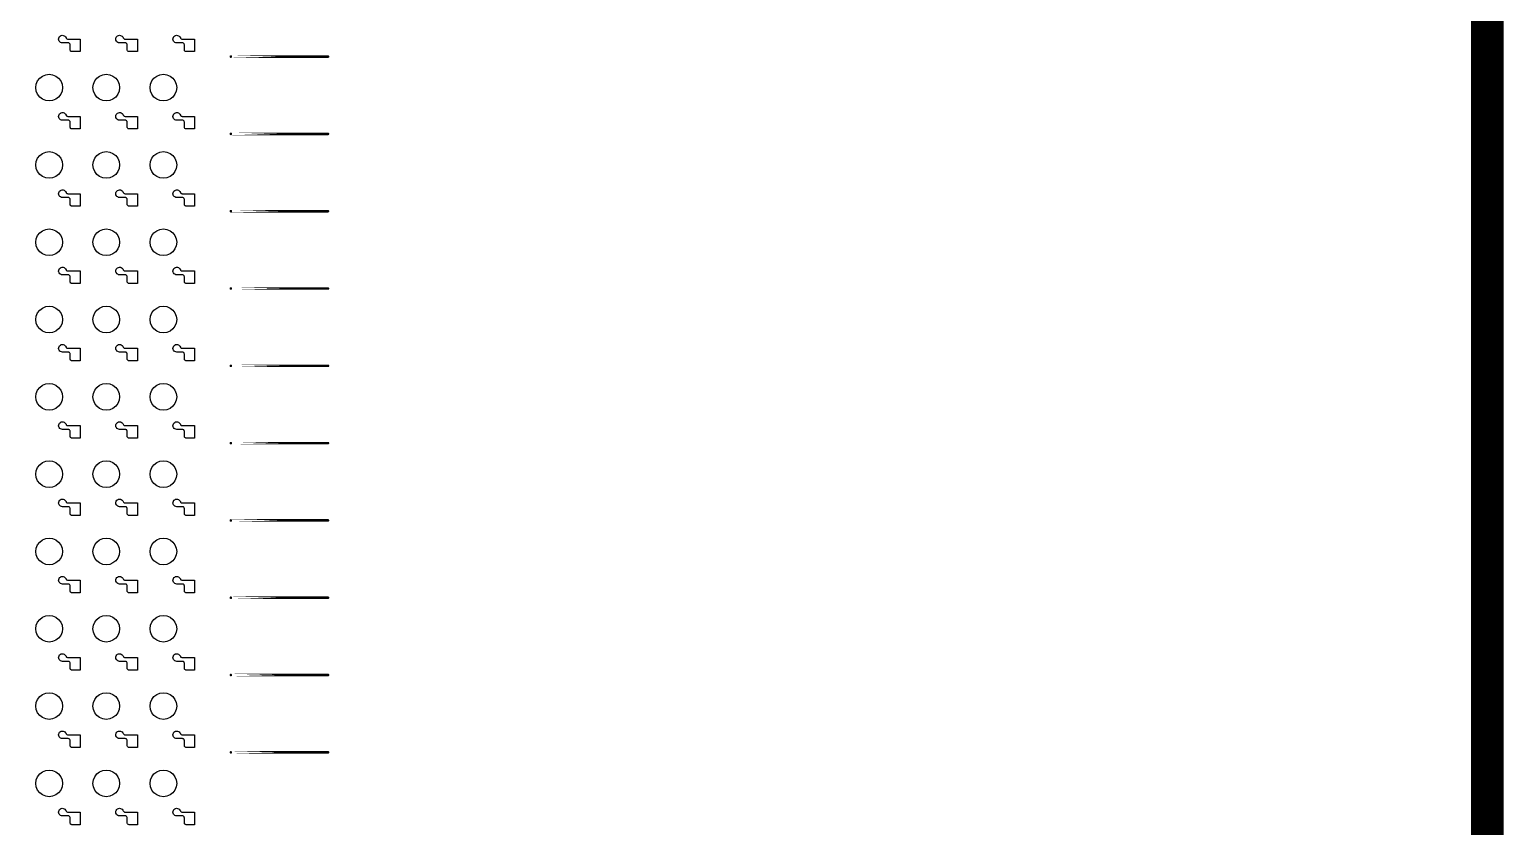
# Model space of a CAD drawing. Extents: x 11 to 212, y 11 to 212.
# Drawn here: x 166.18 to 211.7, y 61.14 to 85.77 of the extents above; entities that cross this region are included whole.
import ezdxf

# ---------------------------------------------------------------- set-up
doc = ezdxf.new("R2010")
doc.units = 0
doc.layers.get('0').update_dxf_attribs({"linetype": 'continuous'})
doc.layers.add('C3', color=7, linetype='continuous')

# ---------------------------------------------------------------- blocks, each defined once
blk = doc.blocks.new('cutlineendpoint')
at = {"const_width": 0.04}
blk.add_lwpolyline([(-0.02, 0, 1), (0.02, 0, 1)], format="xyb", close=True, dxfattribs=at)

msp = doc.modelspace()

# ---------------------------------------------------------------- linework, layer by layer
at = {"layer": 'C3'}
for points, const_width in [([(11.2, 211.2), (211.2, 211.2), (211.2, 11.2), (11.2, 11.2)], 1), ([(172.4, 84.929), (175.4, 84.929)], 0.08), ([(172.4, 82.541), (175.4, 82.541)], 0.08), ([(172.4, 80.153), (175.4, 80.153)], 0.08), ([(172.4, 77.765), (175.4, 77.765)], 0.08), ([(172.4, 75.376), (175.4, 75.376)], 0.08), ([(172.4, 72.988), (175.4, 72.988)], 0.08), ([(172.4, 70.6), (175.4, 70.6)], 0.08), ([(172.4, 68.212), (175.4, 68.212)], 0.08), ([(172.4, 65.824), (175.4, 65.824)], 0.08), ([(172.4, 63.435), (175.4, 63.435)], 0.08)]:
    msp.add_lwpolyline(points, close=True, dxfattribs=dict(at, const_width=const_width))
for points in [[(167.494, 85.082), (167.479, 85.084), (167.465, 85.09), (167.453, 85.1), (167.443, 85.112), (167.437, 85.126), (167.435, 85.141), (167.435, 85.294), (167.433, 85.309), (167.427, 85.324), (167.418, 85.336), (167.406, 85.345), (167.392, 85.351), (167.376, 85.353), (167.2, 85.353), (167.17, 85.357), (167.142, 85.368), (167.118, 85.386), (167.099, 85.41), (167.087, 85.438), (167.082, 85.467), (167.085, 85.497), (167.096, 85.526), (167.113, 85.55), (167.137, 85.57), (167.164, 85.583), (167.194, 85.588), (167.224, 85.586), (167.252, 85.576), (167.277, 85.559), (167.297, 85.537), (167.311, 85.51), (167.317, 85.497), (167.327, 85.486), (167.339, 85.478), (167.352, 85.472), (167.366, 85.471), (167.751, 85.471), (167.751, 85.082)], [(169.259, 85.082), (169.244, 85.084), (169.229, 85.09), (169.217, 85.1), (169.208, 85.112), (169.202, 85.126), (169.2, 85.141), (169.2, 85.294), (169.198, 85.309), (169.192, 85.324), (169.183, 85.336), (169.171, 85.345), (169.156, 85.351), (169.141, 85.353), (168.965, 85.353), (168.935, 85.357), (168.907, 85.368), (168.883, 85.386), (168.864, 85.41), (168.852, 85.438), (168.847, 85.467), (168.85, 85.497), (168.861, 85.526), (168.878, 85.55), (168.901, 85.57), (168.929, 85.583), (168.958, 85.588), (168.988, 85.586), (169.017, 85.576), (169.042, 85.559), (169.062, 85.537), (169.076, 85.51), (169.082, 85.497), (169.091, 85.486), (169.103, 85.478), (169.117, 85.472), (169.131, 85.471), (169.515, 85.471), (169.515, 85.082)], [(171.024, 85.082), (171.008, 85.084), (170.994, 85.09), (170.982, 85.1), (170.973, 85.112), (170.967, 85.126), (170.965, 85.141), (170.965, 85.294), (170.963, 85.309), (170.957, 85.324), (170.947, 85.336), (170.935, 85.345), (170.921, 85.351), (170.906, 85.353), (170.729, 85.353), (170.699, 85.357), (170.672, 85.368), (170.647, 85.386), (170.629, 85.41), (170.617, 85.438), (170.612, 85.467), (170.615, 85.497), (170.625, 85.526), (170.643, 85.55), (170.666, 85.57), (170.693, 85.583), (170.723, 85.588), (170.753, 85.586), (170.782, 85.576), (170.807, 85.559), (170.827, 85.537), (170.84, 85.51), (170.847, 85.497), (170.856, 85.486), (170.868, 85.478), (170.881, 85.472), (170.896, 85.471), (171.28, 85.471), (171.28, 85.082)], [(167.2, 83.971), (167.186, 83.864), (167.145, 83.765), (167.079, 83.679), (166.994, 83.614), (166.895, 83.573), (166.788, 83.559), (166.682, 83.573), (166.582, 83.614), (166.497, 83.679), (166.432, 83.765), (166.391, 83.864), (166.376, 83.971), (166.391, 84.077), (166.432, 84.176), (166.497, 84.262), (166.582, 84.327), (166.682, 84.368), (166.788, 84.382), (166.895, 84.368), (166.994, 84.327), (167.079, 84.262), (167.145, 84.176), (167.186, 84.077)], [(168.965, 83.971), (168.951, 83.864), (168.91, 83.765), (168.844, 83.679), (168.759, 83.614), (168.66, 83.573), (168.553, 83.559), (168.446, 83.573), (168.347, 83.614), (168.262, 83.679), (168.196, 83.765), (168.155, 83.864), (168.141, 83.971), (168.155, 84.077), (168.196, 84.176), (168.262, 84.262), (168.347, 84.327), (168.446, 84.368), (168.553, 84.382), (168.66, 84.368), (168.759, 84.327), (168.844, 84.262), (168.91, 84.176), (168.951, 84.077)], [(170.729, 83.971), (170.715, 83.864), (170.674, 83.765), (170.609, 83.679), (170.524, 83.614), (170.424, 83.573), (170.318, 83.559), (170.211, 83.573), (170.112, 83.614), (170.026, 83.679), (169.961, 83.765), (169.92, 83.864), (169.906, 83.971), (169.92, 84.077), (169.961, 84.176), (170.026, 84.262), (170.112, 84.327), (170.211, 84.368), (170.318, 84.382), (170.424, 84.368), (170.524, 84.327), (170.609, 84.262), (170.674, 84.176), (170.715, 84.077)], [(167.494, 82.694), (167.479, 82.696), (167.465, 82.702), (167.453, 82.711), (167.443, 82.724), (167.437, 82.738), (167.435, 82.753), (167.435, 82.906), (167.433, 82.921), (167.427, 82.935), (167.418, 82.947), (167.406, 82.957), (167.392, 82.963), (167.376, 82.965), (167.2, 82.965), (167.17, 82.969), (167.142, 82.98), (167.118, 82.998), (167.099, 83.022), (167.087, 83.049), (167.082, 83.079), (167.085, 83.109), (167.096, 83.137), (167.113, 83.162), (167.137, 83.181), (167.164, 83.194), (167.194, 83.2), (167.224, 83.198), (167.252, 83.188), (167.277, 83.171), (167.297, 83.148), (167.311, 83.122), (167.317, 83.109), (167.327, 83.098), (167.339, 83.089), (167.352, 83.084), (167.366, 83.082), (167.751, 83.082), (167.751, 82.694)], [(169.259, 82.694), (169.244, 82.696), (169.229, 82.702), (169.217, 82.711), (169.208, 82.724), (169.202, 82.738), (169.2, 82.753), (169.2, 82.906), (169.198, 82.921), (169.192, 82.935), (169.183, 82.947), (169.171, 82.957), (169.156, 82.963), (169.141, 82.965), (168.965, 82.965), (168.935, 82.969), (168.907, 82.98), (168.883, 82.998), (168.864, 83.022), (168.852, 83.049), (168.847, 83.079), (168.85, 83.109), (168.861, 83.137), (168.878, 83.162), (168.901, 83.181), (168.929, 83.194), (168.958, 83.2), (168.988, 83.198), (169.017, 83.188), (169.042, 83.171), (169.062, 83.148), (169.076, 83.122), (169.082, 83.109), (169.091, 83.098), (169.103, 83.089), (169.117, 83.084), (169.131, 83.082), (169.515, 83.082), (169.515, 82.694)], [(171.024, 82.694), (171.008, 82.696), (170.994, 82.702), (170.982, 82.711), (170.973, 82.724), (170.967, 82.738), (170.965, 82.753), (170.965, 82.906), (170.963, 82.921), (170.957, 82.935), (170.947, 82.947), (170.935, 82.957), (170.921, 82.963), (170.906, 82.965), (170.729, 82.965), (170.699, 82.969), (170.672, 82.98), (170.647, 82.998), (170.629, 83.022), (170.617, 83.049), (170.612, 83.079), (170.615, 83.109), (170.625, 83.137), (170.643, 83.162), (170.666, 83.181), (170.693, 83.194), (170.723, 83.2), (170.753, 83.198), (170.782, 83.188), (170.807, 83.171), (170.827, 83.148), (170.84, 83.122), (170.847, 83.109), (170.856, 83.098), (170.868, 83.089), (170.881, 83.084), (170.896, 83.082), (171.28, 83.082), (171.28, 82.694)], [(167.2, 81.582), (167.186, 81.476), (167.145, 81.376), (167.079, 81.291), (166.994, 81.226), (166.895, 81.185), (166.788, 81.171), (166.682, 81.185), (166.582, 81.226), (166.497, 81.291), (166.432, 81.376), (166.391, 81.476), (166.376, 81.582), (166.391, 81.689), (166.432, 81.788), (166.497, 81.874), (166.582, 81.939), (166.682, 81.98), (166.788, 81.994), (166.895, 81.98), (166.994, 81.939), (167.079, 81.874), (167.145, 81.788), (167.186, 81.689)], [(168.965, 81.582), (168.951, 81.476), (168.91, 81.376), (168.844, 81.291), (168.759, 81.226), (168.66, 81.185), (168.553, 81.171), (168.446, 81.185), (168.347, 81.226), (168.262, 81.291), (168.196, 81.376), (168.155, 81.476), (168.141, 81.582), (168.155, 81.689), (168.196, 81.788), (168.262, 81.874), (168.347, 81.939), (168.446, 81.98), (168.553, 81.994), (168.66, 81.98), (168.759, 81.939), (168.844, 81.874), (168.91, 81.788), (168.951, 81.689)], [(170.729, 81.582), (170.715, 81.476), (170.674, 81.376), (170.609, 81.291), (170.524, 81.226), (170.424, 81.185), (170.318, 81.171), (170.211, 81.185), (170.112, 81.226), (170.026, 81.291), (169.961, 81.376), (169.92, 81.476), (169.906, 81.582), (169.92, 81.689), (169.961, 81.788), (170.026, 81.874), (170.112, 81.939), (170.211, 81.98), (170.318, 81.994), (170.424, 81.98), (170.524, 81.939), (170.609, 81.874), (170.674, 81.788), (170.715, 81.689)], [(167.494, 80.306), (167.479, 80.308), (167.465, 80.314), (167.453, 80.323), (167.443, 80.335), (167.437, 80.349), (167.435, 80.365), (167.435, 80.518), (167.433, 80.533), (167.427, 80.547), (167.418, 80.559), (167.406, 80.569), (167.392, 80.574), (167.376, 80.576), (167.2, 80.576), (167.17, 80.58), (167.142, 80.592), (167.118, 80.61), (167.099, 80.633), (167.087, 80.661), (167.082, 80.691), (167.085, 80.721), (167.096, 80.749), (167.113, 80.774), (167.137, 80.793), (167.164, 80.806), (167.194, 80.812), (167.224, 80.809), (167.252, 80.8), (167.277, 80.783), (167.297, 80.76), (167.311, 80.733), (167.317, 80.72), (167.327, 80.709), (167.339, 80.701), (167.352, 80.696), (167.366, 80.694), (167.751, 80.694), (167.751, 80.306)], [(169.259, 80.306), (169.244, 80.308), (169.229, 80.314), (169.217, 80.323), (169.208, 80.335), (169.202, 80.349), (169.2, 80.365), (169.2, 80.518), (169.198, 80.533), (169.192, 80.547), (169.183, 80.559), (169.171, 80.569), (169.156, 80.574), (169.141, 80.576), (168.965, 80.576), (168.935, 80.58), (168.907, 80.592), (168.883, 80.61), (168.864, 80.633), (168.852, 80.661), (168.847, 80.691), (168.85, 80.721), (168.861, 80.749), (168.878, 80.774), (168.901, 80.793), (168.929, 80.806), (168.958, 80.812), (168.988, 80.809), (169.017, 80.8), (169.042, 80.783), (169.062, 80.76), (169.076, 80.733), (169.082, 80.72), (169.091, 80.709), (169.103, 80.701), (169.117, 80.696), (169.131, 80.694), (169.515, 80.694), (169.515, 80.306)], [(171.024, 80.306), (171.008, 80.308), (170.994, 80.314), (170.982, 80.323), (170.973, 80.335), (170.967, 80.349), (170.965, 80.365), (170.965, 80.518), (170.963, 80.533), (170.957, 80.547), (170.947, 80.559), (170.935, 80.569), (170.921, 80.574), (170.906, 80.576), (170.729, 80.576), (170.699, 80.58), (170.672, 80.592), (170.647, 80.61), (170.629, 80.633), (170.617, 80.661), (170.612, 80.691), (170.615, 80.721), (170.625, 80.749), (170.643, 80.774), (170.666, 80.793), (170.693, 80.806), (170.723, 80.812), (170.753, 80.809), (170.782, 80.8), (170.807, 80.783), (170.827, 80.76), (170.84, 80.733), (170.847, 80.72), (170.856, 80.709), (170.868, 80.701), (170.881, 80.696), (170.896, 80.694), (171.28, 80.694), (171.28, 80.306)], [(167.2, 79.194), (167.186, 79.088), (167.145, 78.988), (167.079, 78.903), (166.994, 78.838), (166.895, 78.796), (166.788, 78.782), (166.682, 78.796), (166.582, 78.838), (166.497, 78.903), (166.432, 78.988), (166.391, 79.088), (166.376, 79.194), (166.391, 79.301), (166.432, 79.4), (166.497, 79.485), (166.582, 79.551), (166.682, 79.592), (166.788, 79.606), (166.895, 79.592), (166.994, 79.551), (167.079, 79.485), (167.145, 79.4), (167.186, 79.301)], [(168.965, 79.194), (168.951, 79.088), (168.91, 78.988), (168.844, 78.903), (168.759, 78.838), (168.66, 78.796), (168.553, 78.782), (168.446, 78.796), (168.347, 78.838), (168.262, 78.903), (168.196, 78.988), (168.155, 79.088), (168.141, 79.194), (168.155, 79.301), (168.196, 79.4), (168.262, 79.485), (168.347, 79.551), (168.446, 79.592), (168.553, 79.606), (168.66, 79.592), (168.759, 79.551), (168.844, 79.485), (168.91, 79.4), (168.951, 79.301)], [(170.729, 79.194), (170.715, 79.088), (170.674, 78.988), (170.609, 78.903), (170.524, 78.838), (170.424, 78.796), (170.318, 78.782), (170.211, 78.796), (170.112, 78.838), (170.026, 78.903), (169.961, 78.988), (169.92, 79.088), (169.906, 79.194), (169.92, 79.301), (169.961, 79.4), (170.026, 79.485), (170.112, 79.551), (170.211, 79.592), (170.318, 79.606), (170.424, 79.592), (170.524, 79.551), (170.609, 79.485), (170.674, 79.4), (170.715, 79.301)], [(167.494, 77.918), (167.479, 77.92), (167.465, 77.926), (167.453, 77.935), (167.443, 77.947), (167.437, 77.961), (167.435, 77.976), (167.435, 78.129), (167.433, 78.145), (167.427, 78.159), (167.418, 78.171), (167.406, 78.18), (167.392, 78.186), (167.376, 78.188), (167.2, 78.188), (167.17, 78.192), (167.142, 78.203), (167.118, 78.222), (167.099, 78.245), (167.087, 78.273), (167.082, 78.303), (167.085, 78.333), (167.096, 78.361), (167.113, 78.386), (167.137, 78.405), (167.164, 78.418), (167.194, 78.423), (167.224, 78.421), (167.252, 78.411), (167.277, 78.395), (167.297, 78.372), (167.311, 78.345), (167.317, 78.332), (167.327, 78.321), (167.339, 78.313), (167.352, 78.308), (167.366, 78.306), (167.751, 78.306), (167.751, 77.918)], [(169.259, 77.918), (169.244, 77.92), (169.229, 77.926), (169.217, 77.935), (169.208, 77.947), (169.202, 77.961), (169.2, 77.976), (169.2, 78.129), (169.198, 78.145), (169.192, 78.159), (169.183, 78.171), (169.171, 78.18), (169.156, 78.186), (169.141, 78.188), (168.965, 78.188), (168.935, 78.192), (168.907, 78.203), (168.883, 78.222), (168.864, 78.245), (168.852, 78.273), (168.847, 78.303), (168.85, 78.333), (168.861, 78.361), (168.878, 78.386), (168.901, 78.405), (168.929, 78.418), (168.958, 78.423), (168.988, 78.421), (169.017, 78.411), (169.042, 78.395), (169.062, 78.372), (169.076, 78.345), (169.082, 78.332), (169.091, 78.321), (169.103, 78.313), (169.117, 78.308), (169.131, 78.306), (169.515, 78.306), (169.515, 77.918)], [(171.024, 77.918), (171.008, 77.92), (170.994, 77.926), (170.982, 77.935), (170.973, 77.947), (170.967, 77.961), (170.965, 77.976), (170.965, 78.129), (170.963, 78.145), (170.957, 78.159), (170.947, 78.171), (170.935, 78.18), (170.921, 78.186), (170.906, 78.188), (170.729, 78.188), (170.699, 78.192), (170.672, 78.203), (170.647, 78.222), (170.629, 78.245), (170.617, 78.273), (170.612, 78.303), (170.615, 78.333), (170.625, 78.361), (170.643, 78.386), (170.666, 78.405), (170.693, 78.418), (170.723, 78.423), (170.753, 78.421), (170.782, 78.411), (170.807, 78.395), (170.827, 78.372), (170.84, 78.345), (170.847, 78.332), (170.856, 78.321), (170.868, 78.313), (170.881, 78.308), (170.896, 78.306), (171.28, 78.306), (171.28, 77.918)], [(167.2, 76.806), (167.186, 76.699), (167.145, 76.6), (167.079, 76.515), (166.994, 76.449), (166.895, 76.408), (166.788, 76.394), (166.682, 76.408), (166.582, 76.449), (166.497, 76.515), (166.432, 76.6), (166.391, 76.699), (166.376, 76.806), (166.391, 76.912), (166.432, 77.012), (166.497, 77.097), (166.582, 77.162), (166.682, 77.204), (166.788, 77.218), (166.895, 77.204), (166.994, 77.162), (167.079, 77.097), (167.145, 77.012), (167.186, 76.912)], [(168.965, 76.806), (168.951, 76.699), (168.91, 76.6), (168.844, 76.515), (168.759, 76.449), (168.66, 76.408), (168.553, 76.394), (168.446, 76.408), (168.347, 76.449), (168.262, 76.515), (168.196, 76.6), (168.155, 76.699), (168.141, 76.806), (168.155, 76.912), (168.196, 77.012), (168.262, 77.097), (168.347, 77.162), (168.446, 77.204), (168.553, 77.218), (168.66, 77.204), (168.759, 77.162), (168.844, 77.097), (168.91, 77.012), (168.951, 76.912)], [(170.729, 76.806), (170.715, 76.699), (170.674, 76.6), (170.609, 76.515), (170.524, 76.449), (170.424, 76.408), (170.318, 76.394), (170.211, 76.408), (170.112, 76.449), (170.026, 76.515), (169.961, 76.6), (169.92, 76.699), (169.906, 76.806), (169.92, 76.912), (169.961, 77.012), (170.026, 77.097), (170.112, 77.162), (170.211, 77.204), (170.318, 77.218), (170.424, 77.204), (170.524, 77.162), (170.609, 77.097), (170.674, 77.012), (170.715, 76.912)], [(167.494, 75.529), (167.479, 75.531), (167.465, 75.537), (167.453, 75.547), (167.443, 75.559), (167.437, 75.573), (167.435, 75.588), (167.435, 75.741), (167.433, 75.756), (167.427, 75.771), (167.418, 75.783), (167.406, 75.792), (167.392, 75.798), (167.376, 75.8), (167.2, 75.8), (167.17, 75.804), (167.142, 75.815), (167.118, 75.833), (167.099, 75.857), (167.087, 75.885), (167.082, 75.914), (167.085, 75.944), (167.096, 75.973), (167.113, 75.997), (167.137, 76.017), (167.164, 76.03), (167.194, 76.035), (167.224, 76.033), (167.252, 76.023), (167.277, 76.006), (167.297, 75.984), (167.311, 75.957), (167.317, 75.944), (167.327, 75.933), (167.339, 75.925), (167.352, 75.919), (167.366, 75.918), (167.751, 75.918), (167.751, 75.529)], [(169.259, 75.529), (169.244, 75.531), (169.229, 75.537), (169.217, 75.547), (169.208, 75.559), (169.202, 75.573), (169.2, 75.588), (169.2, 75.741), (169.198, 75.756), (169.192, 75.771), (169.183, 75.783), (169.171, 75.792), (169.156, 75.798), (169.141, 75.8), (168.965, 75.8), (168.935, 75.804), (168.907, 75.815), (168.883, 75.833), (168.864, 75.857), (168.852, 75.885), (168.847, 75.914), (168.85, 75.944), (168.861, 75.973), (168.878, 75.997), (168.901, 76.017), (168.929, 76.03), (168.958, 76.035), (168.988, 76.033), (169.017, 76.023), (169.042, 76.006), (169.062, 75.984), (169.076, 75.957), (169.082, 75.944), (169.091, 75.933), (169.103, 75.925), (169.117, 75.919), (169.131, 75.918), (169.515, 75.918), (169.515, 75.529)], [(171.024, 75.529), (171.008, 75.531), (170.994, 75.537), (170.982, 75.547), (170.973, 75.559), (170.967, 75.573), (170.965, 75.588), (170.965, 75.741), (170.963, 75.756), (170.957, 75.771), (170.947, 75.783), (170.935, 75.792), (170.921, 75.798), (170.906, 75.8), (170.729, 75.8), (170.699, 75.804), (170.672, 75.815), (170.647, 75.833), (170.629, 75.857), (170.617, 75.885), (170.612, 75.914), (170.615, 75.944), (170.625, 75.973), (170.643, 75.997), (170.666, 76.017), (170.693, 76.03), (170.723, 76.035), (170.753, 76.033), (170.782, 76.023), (170.807, 76.006), (170.827, 75.984), (170.84, 75.957), (170.847, 75.944), (170.856, 75.933), (170.868, 75.925), (170.881, 75.919), (170.896, 75.918), (171.28, 75.918), (171.28, 75.529)], [(167.2, 74.418), (167.186, 74.311), (167.145, 74.212), (167.079, 74.126), (166.994, 74.061), (166.895, 74.02), (166.788, 74.006), (166.682, 74.02), (166.582, 74.061), (166.497, 74.126), (166.432, 74.212), (166.391, 74.311), (166.376, 74.418), (166.391, 74.524), (166.432, 74.624), (166.497, 74.709), (166.582, 74.774), (166.682, 74.815), (166.788, 74.829), (166.895, 74.815), (166.994, 74.774), (167.079, 74.709), (167.145, 74.624), (167.186, 74.524)], [(168.965, 74.418), (168.951, 74.311), (168.91, 74.212), (168.844, 74.126), (168.759, 74.061), (168.66, 74.02), (168.553, 74.006), (168.446, 74.02), (168.347, 74.061), (168.262, 74.126), (168.196, 74.212), (168.155, 74.311), (168.141, 74.418), (168.155, 74.524), (168.196, 74.624), (168.262, 74.709), (168.347, 74.774), (168.446, 74.815), (168.553, 74.829), (168.66, 74.815), (168.759, 74.774), (168.844, 74.709), (168.91, 74.624), (168.951, 74.524)], [(170.729, 74.418), (170.715, 74.311), (170.674, 74.212), (170.609, 74.126), (170.524, 74.061), (170.424, 74.02), (170.318, 74.006), (170.211, 74.02), (170.112, 74.061), (170.026, 74.126), (169.961, 74.212), (169.92, 74.311), (169.906, 74.418), (169.92, 74.524), (169.961, 74.624), (170.026, 74.709), (170.112, 74.774), (170.211, 74.815), (170.318, 74.829), (170.424, 74.815), (170.524, 74.774), (170.609, 74.709), (170.674, 74.624), (170.715, 74.524)], [(167.494, 73.141), (167.479, 73.143), (167.465, 73.149), (167.453, 73.158), (167.443, 73.171), (167.437, 73.185), (167.435, 73.2), (167.435, 73.353), (167.433, 73.368), (167.427, 73.382), (167.418, 73.395), (167.406, 73.404), (167.392, 73.41), (167.376, 73.412), (167.2, 73.412), (167.17, 73.416), (167.142, 73.427), (167.118, 73.445), (167.099, 73.469), (167.087, 73.496), (167.082, 73.526), (167.085, 73.556), (167.096, 73.584), (167.113, 73.609), (167.137, 73.628), (167.164, 73.641), (167.194, 73.647), (167.224, 73.645), (167.252, 73.635), (167.277, 73.618), (167.297, 73.596), (167.311, 73.569), (167.317, 73.556), (167.327, 73.545), (167.339, 73.536), (167.352, 73.531), (167.366, 73.529), (167.751, 73.529), (167.751, 73.141)], [(169.259, 73.141), (169.244, 73.143), (169.229, 73.149), (169.217, 73.158), (169.208, 73.171), (169.202, 73.185), (169.2, 73.2), (169.2, 73.353), (169.198, 73.368), (169.192, 73.382), (169.183, 73.395), (169.171, 73.404), (169.156, 73.41), (169.141, 73.412), (168.965, 73.412), (168.935, 73.416), (168.907, 73.427), (168.883, 73.445), (168.864, 73.469), (168.852, 73.496), (168.847, 73.526), (168.85, 73.556), (168.861, 73.584), (168.878, 73.609), (168.901, 73.628), (168.929, 73.641), (168.958, 73.647), (168.988, 73.645), (169.017, 73.635), (169.042, 73.618), (169.062, 73.596), (169.076, 73.569), (169.082, 73.556), (169.091, 73.545), (169.103, 73.536), (169.117, 73.531), (169.131, 73.529), (169.515, 73.529), (169.515, 73.141)], [(171.024, 73.141), (171.008, 73.143), (170.994, 73.149), (170.982, 73.158), (170.973, 73.171), (170.967, 73.185), (170.965, 73.2), (170.965, 73.353), (170.963, 73.368), (170.957, 73.382), (170.947, 73.395), (170.935, 73.404), (170.921, 73.41), (170.906, 73.412), (170.729, 73.412), (170.699, 73.416), (170.672, 73.427), (170.647, 73.445), (170.629, 73.469), (170.617, 73.496), (170.612, 73.526), (170.615, 73.556), (170.625, 73.584), (170.643, 73.609), (170.666, 73.628), (170.693, 73.641), (170.723, 73.647), (170.753, 73.645), (170.782, 73.635), (170.807, 73.618), (170.827, 73.596), (170.84, 73.569), (170.847, 73.556), (170.856, 73.545), (170.868, 73.536), (170.881, 73.531), (170.896, 73.529), (171.28, 73.529), (171.28, 73.141)], [(167.2, 72.029), (167.186, 71.923), (167.145, 71.824), (167.079, 71.738), (166.994, 71.673), (166.895, 71.632), (166.788, 71.618), (166.682, 71.632), (166.582, 71.673), (166.497, 71.738), (166.432, 71.824), (166.391, 71.923), (166.376, 72.029), (166.391, 72.136), (166.432, 72.235), (166.497, 72.321), (166.582, 72.386), (166.682, 72.427), (166.788, 72.441), (166.895, 72.427), (166.994, 72.386), (167.079, 72.321), (167.145, 72.235), (167.186, 72.136)], [(168.965, 72.029), (168.951, 71.923), (168.91, 71.824), (168.844, 71.738), (168.759, 71.673), (168.66, 71.632), (168.553, 71.618), (168.446, 71.632), (168.347, 71.673), (168.262, 71.738), (168.196, 71.824), (168.155, 71.923), (168.141, 72.029), (168.155, 72.136), (168.196, 72.235), (168.262, 72.321), (168.347, 72.386), (168.446, 72.427), (168.553, 72.441), (168.66, 72.427), (168.759, 72.386), (168.844, 72.321), (168.91, 72.235), (168.951, 72.136)], [(170.729, 72.029), (170.715, 71.923), (170.674, 71.824), (170.609, 71.738), (170.524, 71.673), (170.424, 71.632), (170.318, 71.618), (170.211, 71.632), (170.112, 71.673), (170.026, 71.738), (169.961, 71.824), (169.92, 71.923), (169.906, 72.029), (169.92, 72.136), (169.961, 72.235), (170.026, 72.321), (170.112, 72.386), (170.211, 72.427), (170.318, 72.441), (170.424, 72.427), (170.524, 72.386), (170.609, 72.321), (170.674, 72.235), (170.715, 72.136)], [(167.494, 70.753), (167.479, 70.755), (167.465, 70.761), (167.453, 70.77), (167.443, 70.782), (167.437, 70.797), (167.435, 70.812), (167.435, 70.965), (167.433, 70.98), (167.427, 70.994), (167.418, 71.006), (167.406, 71.016), (167.392, 71.022), (167.376, 71.024), (167.2, 71.024), (167.17, 71.027), (167.142, 71.039), (167.118, 71.057), (167.099, 71.08), (167.087, 71.108), (167.082, 71.138), (167.085, 71.168), (167.096, 71.196), (167.113, 71.221), (167.137, 71.24), (167.164, 71.253), (167.194, 71.259), (167.224, 71.256), (167.252, 71.247), (167.277, 71.23), (167.297, 71.207), (167.311, 71.18), (167.317, 71.167), (167.327, 71.157), (167.339, 71.148), (167.352, 71.143), (167.366, 71.141), (167.751, 71.141), (167.751, 70.753)], [(169.259, 70.753), (169.244, 70.755), (169.229, 70.761), (169.217, 70.77), (169.208, 70.782), (169.202, 70.797), (169.2, 70.812), (169.2, 70.965), (169.198, 70.98), (169.192, 70.994), (169.183, 71.006), (169.171, 71.016), (169.156, 71.022), (169.141, 71.024), (168.965, 71.024), (168.935, 71.027), (168.907, 71.039), (168.883, 71.057), (168.864, 71.08), (168.852, 71.108), (168.847, 71.138), (168.85, 71.168), (168.861, 71.196), (168.878, 71.221), (168.901, 71.24), (168.929, 71.253), (168.958, 71.259), (168.988, 71.256), (169.017, 71.247), (169.042, 71.23), (169.062, 71.207), (169.076, 71.18), (169.082, 71.167), (169.091, 71.157), (169.103, 71.148), (169.117, 71.143), (169.131, 71.141), (169.515, 71.141), (169.515, 70.753)], [(171.024, 70.753), (171.008, 70.755), (170.994, 70.761), (170.982, 70.77), (170.973, 70.782), (170.967, 70.797), (170.965, 70.812), (170.965, 70.965), (170.963, 70.98), (170.957, 70.994), (170.947, 71.006), (170.935, 71.016), (170.921, 71.022), (170.906, 71.024), (170.729, 71.024), (170.699, 71.027), (170.672, 71.039), (170.647, 71.057), (170.629, 71.08), (170.617, 71.108), (170.612, 71.138), (170.615, 71.168), (170.625, 71.196), (170.643, 71.221), (170.666, 71.24), (170.693, 71.253), (170.723, 71.259), (170.753, 71.256), (170.782, 71.247), (170.807, 71.23), (170.827, 71.207), (170.84, 71.18), (170.847, 71.167), (170.856, 71.157), (170.868, 71.148), (170.881, 71.143), (170.896, 71.141), (171.28, 71.141), (171.28, 70.753)], [(167.2, 69.641), (167.186, 69.535), (167.145, 69.435), (167.079, 69.35), (166.994, 69.285), (166.895, 69.243), (166.788, 69.229), (166.682, 69.243), (166.582, 69.285), (166.497, 69.35), (166.432, 69.435), (166.391, 69.535), (166.376, 69.641), (166.391, 69.748), (166.432, 69.847), (166.497, 69.932), (166.582, 69.998), (166.682, 70.039), (166.788, 70.053), (166.895, 70.039), (166.994, 69.998), (167.079, 69.932), (167.145, 69.847), (167.186, 69.748)], [(168.965, 69.641), (168.951, 69.535), (168.91, 69.435), (168.844, 69.35), (168.759, 69.285), (168.66, 69.243), (168.553, 69.229), (168.446, 69.243), (168.347, 69.285), (168.262, 69.35), (168.196, 69.435), (168.155, 69.535), (168.141, 69.641), (168.155, 69.748), (168.196, 69.847), (168.262, 69.932), (168.347, 69.998), (168.446, 70.039), (168.553, 70.053), (168.66, 70.039), (168.759, 69.998), (168.844, 69.932), (168.91, 69.847), (168.951, 69.748)], [(170.729, 69.641), (170.715, 69.535), (170.674, 69.435), (170.609, 69.35), (170.524, 69.285), (170.424, 69.243), (170.318, 69.229), (170.211, 69.243), (170.112, 69.285), (170.026, 69.35), (169.961, 69.435), (169.92, 69.535), (169.906, 69.641), (169.92, 69.748), (169.961, 69.847), (170.026, 69.932), (170.112, 69.998), (170.211, 70.039), (170.318, 70.053), (170.424, 70.039), (170.524, 69.998), (170.609, 69.932), (170.674, 69.847), (170.715, 69.748)], [(167.494, 68.365), (167.479, 68.367), (167.465, 68.373), (167.453, 68.382), (167.443, 68.394), (167.437, 68.408), (167.435, 68.424), (167.435, 68.576), (167.433, 68.592), (167.427, 68.606), (167.418, 68.618), (167.406, 68.627), (167.392, 68.633), (167.376, 68.635), (167.2, 68.635), (167.17, 68.639), (167.142, 68.651), (167.118, 68.669), (167.099, 68.692), (167.087, 68.72), (167.082, 68.75), (167.085, 68.78), (167.096, 68.808), (167.113, 68.833), (167.137, 68.852), (167.164, 68.865), (167.194, 68.87), (167.224, 68.868), (167.252, 68.858), (167.277, 68.842), (167.297, 68.819), (167.311, 68.792), (167.317, 68.779), (167.327, 68.768), (167.339, 68.76), (167.352, 68.755), (167.366, 68.753), (167.751, 68.753), (167.751, 68.365)], [(169.259, 68.365), (169.244, 68.367), (169.229, 68.373), (169.217, 68.382), (169.208, 68.394), (169.202, 68.408), (169.2, 68.424), (169.2, 68.576), (169.198, 68.592), (169.192, 68.606), (169.183, 68.618), (169.171, 68.627), (169.156, 68.633), (169.141, 68.635), (168.965, 68.635), (168.935, 68.639), (168.907, 68.651), (168.883, 68.669), (168.864, 68.692), (168.852, 68.72), (168.847, 68.75), (168.85, 68.78), (168.861, 68.808), (168.878, 68.833), (168.901, 68.852), (168.929, 68.865), (168.958, 68.87), (168.988, 68.868), (169.017, 68.858), (169.042, 68.842), (169.062, 68.819), (169.076, 68.792), (169.082, 68.779), (169.091, 68.768), (169.103, 68.76), (169.117, 68.755), (169.131, 68.753), (169.515, 68.753), (169.515, 68.365)], [(171.024, 68.365), (171.008, 68.367), (170.994, 68.373), (170.982, 68.382), (170.973, 68.394), (170.967, 68.408), (170.965, 68.424), (170.965, 68.576), (170.963, 68.592), (170.957, 68.606), (170.947, 68.618), (170.935, 68.627), (170.921, 68.633), (170.906, 68.635), (170.729, 68.635), (170.699, 68.639), (170.672, 68.651), (170.647, 68.669), (170.629, 68.692), (170.617, 68.72), (170.612, 68.75), (170.615, 68.78), (170.625, 68.808), (170.643, 68.833), (170.666, 68.852), (170.693, 68.865), (170.723, 68.87), (170.753, 68.868), (170.782, 68.858), (170.807, 68.842), (170.827, 68.819), (170.84, 68.792), (170.847, 68.779), (170.856, 68.768), (170.868, 68.76), (170.881, 68.755), (170.896, 68.753), (171.28, 68.753), (171.28, 68.365)], [(167.2, 67.253), (167.186, 67.146), (167.145, 67.047), (167.079, 66.962), (166.994, 66.896), (166.895, 66.855), (166.788, 66.841), (166.682, 66.855), (166.582, 66.896), (166.497, 66.962), (166.432, 67.047), (166.391, 67.146), (166.376, 67.253), (166.391, 67.36), (166.432, 67.459), (166.497, 67.544), (166.582, 67.61), (166.682, 67.651), (166.788, 67.665), (166.895, 67.651), (166.994, 67.61), (167.079, 67.544), (167.145, 67.459), (167.186, 67.36)], [(168.965, 67.253), (168.951, 67.146), (168.91, 67.047), (168.844, 66.962), (168.759, 66.896), (168.66, 66.855), (168.553, 66.841), (168.446, 66.855), (168.347, 66.896), (168.262, 66.962), (168.196, 67.047), (168.155, 67.146), (168.141, 67.253), (168.155, 67.36), (168.196, 67.459), (168.262, 67.544), (168.347, 67.61), (168.446, 67.651), (168.553, 67.665), (168.66, 67.651), (168.759, 67.61), (168.844, 67.544), (168.91, 67.459), (168.951, 67.36)], [(170.729, 67.253), (170.715, 67.146), (170.674, 67.047), (170.609, 66.962), (170.524, 66.896), (170.424, 66.855), (170.318, 66.841), (170.211, 66.855), (170.112, 66.896), (170.026, 66.962), (169.961, 67.047), (169.92, 67.146), (169.906, 67.253), (169.92, 67.36), (169.961, 67.459), (170.026, 67.544), (170.112, 67.61), (170.211, 67.651), (170.318, 67.665), (170.424, 67.651), (170.524, 67.61), (170.609, 67.544), (170.674, 67.459), (170.715, 67.36)], [(167.494, 65.976), (167.479, 65.978), (167.465, 65.984), (167.453, 65.994), (167.443, 66.006), (167.437, 66.02), (167.435, 66.035), (167.435, 66.188), (167.433, 66.203), (167.427, 66.218), (167.418, 66.23), (167.406, 66.239), (167.392, 66.245), (167.376, 66.247), (167.2, 66.247), (167.17, 66.251), (167.142, 66.262), (167.118, 66.28), (167.099, 66.304), (167.087, 66.332), (167.082, 66.361), (167.085, 66.391), (167.096, 66.42), (167.113, 66.444), (167.137, 66.464), (167.164, 66.477), (167.194, 66.482), (167.224, 66.48), (167.252, 66.47), (167.277, 66.453), (167.297, 66.431), (167.311, 66.404), (167.317, 66.391), (167.327, 66.38), (167.339, 66.372), (167.352, 66.366), (167.366, 66.365), (167.751, 66.365), (167.751, 65.976)], [(169.259, 65.976), (169.244, 65.978), (169.229, 65.984), (169.217, 65.994), (169.208, 66.006), (169.202, 66.02), (169.2, 66.035), (169.2, 66.188), (169.198, 66.203), (169.192, 66.218), (169.183, 66.23), (169.171, 66.239), (169.156, 66.245), (169.141, 66.247), (168.965, 66.247), (168.935, 66.251), (168.907, 66.262), (168.883, 66.28), (168.864, 66.304), (168.852, 66.332), (168.847, 66.361), (168.85, 66.391), (168.861, 66.42), (168.878, 66.444), (168.901, 66.464), (168.929, 66.477), (168.958, 66.482), (168.988, 66.48), (169.017, 66.47), (169.042, 66.453), (169.062, 66.431), (169.076, 66.404), (169.082, 66.391), (169.091, 66.38), (169.103, 66.372), (169.117, 66.366), (169.131, 66.365), (169.515, 66.365), (169.515, 65.976)], [(171.024, 65.976), (171.008, 65.978), (170.994, 65.984), (170.982, 65.994), (170.973, 66.006), (170.967, 66.02), (170.965, 66.035), (170.965, 66.188), (170.963, 66.203), (170.957, 66.218), (170.947, 66.23), (170.935, 66.239), (170.921, 66.245), (170.906, 66.247), (170.729, 66.247), (170.699, 66.251), (170.672, 66.262), (170.647, 66.28), (170.629, 66.304), (170.617, 66.332), (170.612, 66.361), (170.615, 66.391), (170.625, 66.42), (170.643, 66.444), (170.666, 66.464), (170.693, 66.477), (170.723, 66.482), (170.753, 66.48), (170.782, 66.47), (170.807, 66.453), (170.827, 66.431), (170.84, 66.404), (170.847, 66.391), (170.856, 66.38), (170.868, 66.372), (170.881, 66.366), (170.896, 66.365), (171.28, 66.365), (171.28, 65.976)], [(167.2, 64.865), (167.186, 64.758), (167.145, 64.659), (167.079, 64.574), (166.994, 64.508), (166.895, 64.467), (166.788, 64.453), (166.682, 64.467), (166.582, 64.508), (166.497, 64.574), (166.432, 64.659), (166.391, 64.758), (166.376, 64.865), (166.391, 64.971), (166.432, 65.071), (166.497, 65.156), (166.582, 65.221), (166.682, 65.262), (166.788, 65.276), (166.895, 65.262), (166.994, 65.221), (167.079, 65.156), (167.145, 65.071), (167.186, 64.971)], [(168.965, 64.865), (168.951, 64.758), (168.91, 64.659), (168.844, 64.574), (168.759, 64.508), (168.66, 64.467), (168.553, 64.453), (168.446, 64.467), (168.347, 64.508), (168.262, 64.574), (168.196, 64.659), (168.155, 64.758), (168.141, 64.865), (168.155, 64.971), (168.196, 65.071), (168.262, 65.156), (168.347, 65.221), (168.446, 65.262), (168.553, 65.276), (168.66, 65.262), (168.759, 65.221), (168.844, 65.156), (168.91, 65.071), (168.951, 64.971)], [(170.729, 64.865), (170.715, 64.758), (170.674, 64.659), (170.609, 64.574), (170.524, 64.508), (170.424, 64.467), (170.318, 64.453), (170.211, 64.467), (170.112, 64.508), (170.026, 64.574), (169.961, 64.659), (169.92, 64.758), (169.906, 64.865), (169.92, 64.971), (169.961, 65.071), (170.026, 65.156), (170.112, 65.221), (170.211, 65.262), (170.318, 65.276), (170.424, 65.262), (170.524, 65.221), (170.609, 65.156), (170.674, 65.071), (170.715, 64.971)], [(167.494, 63.588), (167.479, 63.59), (167.465, 63.596), (167.453, 63.605), (167.443, 63.618), (167.437, 63.632), (167.435, 63.647), (167.435, 63.8), (167.433, 63.815), (167.427, 63.829), (167.418, 63.842), (167.406, 63.851), (167.392, 63.857), (167.376, 63.859), (167.2, 63.859), (167.17, 63.863), (167.142, 63.874), (167.118, 63.892), (167.099, 63.916), (167.087, 63.943), (167.082, 63.973), (167.085, 64.003), (167.096, 64.032), (167.113, 64.056), (167.137, 64.076), (167.164, 64.088), (167.194, 64.094), (167.224, 64.092), (167.252, 64.082), (167.277, 64.065), (167.297, 64.043), (167.311, 64.016), (167.317, 64.003), (167.327, 63.992), (167.339, 63.983), (167.352, 63.978), (167.366, 63.976), (167.751, 63.976), (167.751, 63.588)], [(169.259, 63.588), (169.244, 63.59), (169.229, 63.596), (169.217, 63.605), (169.208, 63.618), (169.202, 63.632), (169.2, 63.647), (169.2, 63.8), (169.198, 63.815), (169.192, 63.829), (169.183, 63.842), (169.171, 63.851), (169.156, 63.857), (169.141, 63.859), (168.965, 63.859), (168.935, 63.863), (168.907, 63.874), (168.883, 63.892), (168.864, 63.916), (168.852, 63.943), (168.847, 63.973), (168.85, 64.003), (168.861, 64.032), (168.878, 64.056), (168.901, 64.076), (168.929, 64.088), (168.958, 64.094), (168.988, 64.092), (169.017, 64.082), (169.042, 64.065), (169.062, 64.043), (169.076, 64.016), (169.082, 64.003), (169.091, 63.992), (169.103, 63.983), (169.117, 63.978), (169.131, 63.976), (169.515, 63.976), (169.515, 63.588)], [(171.024, 63.588), (171.008, 63.59), (170.994, 63.596), (170.982, 63.605), (170.973, 63.618), (170.967, 63.632), (170.965, 63.647), (170.965, 63.8), (170.963, 63.815), (170.957, 63.829), (170.947, 63.842), (170.935, 63.851), (170.921, 63.857), (170.906, 63.859), (170.729, 63.859), (170.699, 63.863), (170.672, 63.874), (170.647, 63.892), (170.629, 63.916), (170.617, 63.943), (170.612, 63.973), (170.615, 64.003), (170.625, 64.032), (170.643, 64.056), (170.666, 64.076), (170.693, 64.088), (170.723, 64.094), (170.753, 64.092), (170.782, 64.082), (170.807, 64.065), (170.827, 64.043), (170.84, 64.016), (170.847, 64.003), (170.856, 63.992), (170.868, 63.983), (170.881, 63.978), (170.896, 63.976), (171.28, 63.976), (171.28, 63.588)], [(167.2, 62.476), (167.186, 62.37), (167.145, 62.271), (167.079, 62.185), (166.994, 62.12), (166.895, 62.079), (166.788, 62.065), (166.682, 62.079), (166.582, 62.12), (166.497, 62.185), (166.432, 62.271), (166.391, 62.37), (166.376, 62.476), (166.391, 62.583), (166.432, 62.682), (166.497, 62.768), (166.582, 62.833), (166.682, 62.874), (166.788, 62.888), (166.895, 62.874), (166.994, 62.833), (167.079, 62.768), (167.145, 62.682), (167.186, 62.583)], [(168.965, 62.476), (168.951, 62.37), (168.91, 62.271), (168.844, 62.185), (168.759, 62.12), (168.66, 62.079), (168.553, 62.065), (168.446, 62.079), (168.347, 62.12), (168.262, 62.185), (168.196, 62.271), (168.155, 62.37), (168.141, 62.476), (168.155, 62.583), (168.196, 62.682), (168.262, 62.768), (168.347, 62.833), (168.446, 62.874), (168.553, 62.888), (168.66, 62.874), (168.759, 62.833), (168.844, 62.768), (168.91, 62.682), (168.951, 62.583)], [(170.729, 62.476), (170.715, 62.37), (170.674, 62.271), (170.609, 62.185), (170.524, 62.12), (170.424, 62.079), (170.318, 62.065), (170.211, 62.079), (170.112, 62.12), (170.026, 62.185), (169.961, 62.271), (169.92, 62.37), (169.906, 62.476), (169.92, 62.583), (169.961, 62.682), (170.026, 62.768), (170.112, 62.833), (170.211, 62.874), (170.318, 62.888), (170.424, 62.874), (170.524, 62.833), (170.609, 62.768), (170.674, 62.682), (170.715, 62.583)], [(167.494, 61.2), (167.479, 61.202), (167.465, 61.208), (167.453, 61.217), (167.443, 61.229), (167.437, 61.244), (167.435, 61.259), (167.435, 61.412), (167.433, 61.427), (167.427, 61.441), (167.418, 61.453), (167.406, 61.463), (167.392, 61.469), (167.376, 61.471), (167.2, 61.471), (167.17, 61.474), (167.142, 61.486), (167.118, 61.504), (167.099, 61.528), (167.087, 61.555), (167.082, 61.585), (167.085, 61.615), (167.096, 61.643), (167.113, 61.668), (167.137, 61.687), (167.164, 61.7), (167.194, 61.706), (167.224, 61.703), (167.252, 61.694), (167.277, 61.677), (167.297, 61.654), (167.311, 61.627), (167.317, 61.615), (167.327, 61.604), (167.339, 61.595), (167.352, 61.59), (167.366, 61.588), (167.751, 61.588), (167.751, 61.2)], [(169.259, 61.2), (169.244, 61.202), (169.229, 61.208), (169.217, 61.217), (169.208, 61.229), (169.202, 61.244), (169.2, 61.259), (169.2, 61.412), (169.198, 61.427), (169.192, 61.441), (169.183, 61.453), (169.171, 61.463), (169.156, 61.469), (169.141, 61.471), (168.965, 61.471), (168.935, 61.474), (168.907, 61.486), (168.883, 61.504), (168.864, 61.528), (168.852, 61.555), (168.847, 61.585), (168.85, 61.615), (168.861, 61.643), (168.878, 61.668), (168.901, 61.687), (168.929, 61.7), (168.958, 61.706), (168.988, 61.703), (169.017, 61.694), (169.042, 61.677), (169.062, 61.654), (169.076, 61.627), (169.082, 61.615), (169.091, 61.604), (169.103, 61.595), (169.117, 61.59), (169.131, 61.588), (169.515, 61.588), (169.515, 61.2)], [(171.024, 61.2), (171.008, 61.202), (170.994, 61.208), (170.982, 61.217), (170.973, 61.229), (170.967, 61.244), (170.965, 61.259), (170.965, 61.412), (170.963, 61.427), (170.957, 61.441), (170.947, 61.453), (170.935, 61.463), (170.921, 61.469), (170.906, 61.471), (170.729, 61.471), (170.699, 61.474), (170.672, 61.486), (170.647, 61.504), (170.629, 61.528), (170.617, 61.555), (170.612, 61.585), (170.615, 61.615), (170.625, 61.643), (170.643, 61.668), (170.666, 61.687), (170.693, 61.7), (170.723, 61.706), (170.753, 61.703), (170.782, 61.694), (170.807, 61.677), (170.827, 61.654), (170.84, 61.627), (170.847, 61.615), (170.856, 61.604), (170.868, 61.595), (170.881, 61.59), (170.896, 61.588), (171.28, 61.588), (171.28, 61.2)]]:
    msp.add_lwpolyline(points, close=True, dxfattribs=at)

# ---------------------------------------------------------------- block references
for p in [(172.4, 84.929), (175.4, 84.929), (172.4, 82.541), (175.4, 82.541), (172.4, 80.153), (175.4, 80.153), (172.4, 77.765), (175.4, 77.765), (172.4, 75.376), (175.4, 75.376), (172.4, 72.988), (175.4, 72.988), (172.4, 70.6), (175.4, 70.6), (172.4, 68.212), (175.4, 68.212), (172.4, 65.824), (175.4, 65.824), (172.4, 63.435), (175.4, 63.435)]:
    msp.add_blockref('cutlineendpoint', p, dxfattribs=at)

doc.saveas('drawing.dxf')
